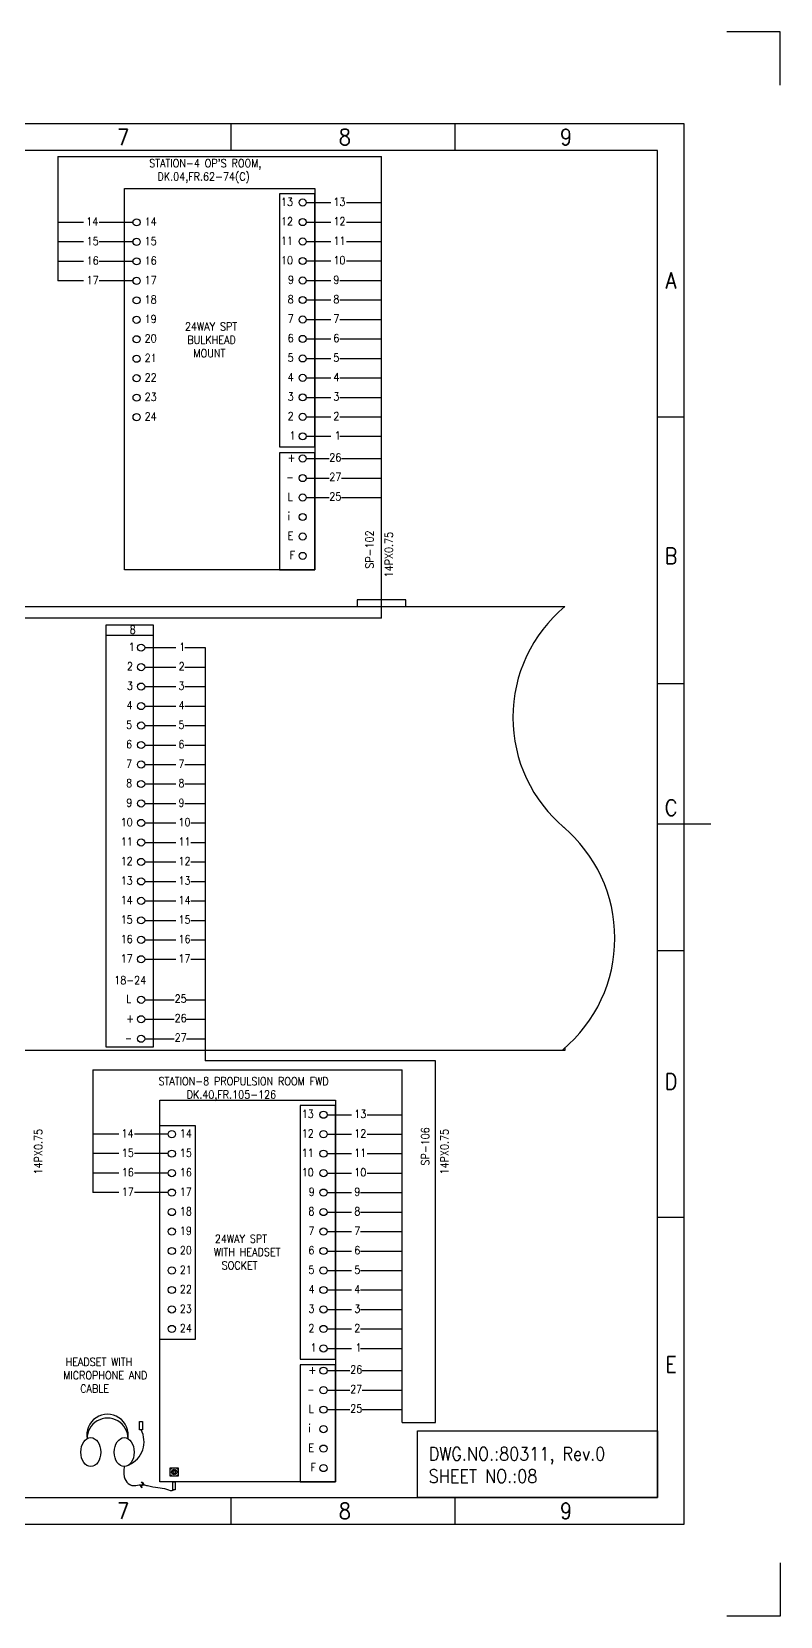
# Model space of a CAD drawing. Header units: inches. Extents: x 36 to 5114, y 9 to 306.
# Drawn here: x 3576.5 to 3716.8, y 9.1 to 306.1 of the extents above; entities that cross this region are included whole.
import ezdxf
from ezdxf.enums import TextEntityAlignment as Align

# ---------------------------------------------------------------- set-up
doc = ezdxf.new("R2010")
doc.units = ezdxf.units.IN
doc.header["$MEASUREMENT"] = 0
doc.layers.get('DEFPOINTS').update_dxf_attribs({"color": 251})
doc.layers.add('Border', color=6, linetype='Continuous')
doc.layers.add('TITLE', color=7, linetype='Continuous')
doc.layers.add('CON-050', color=3, linetype='Continuous', lineweight=50)
doc.styles.add('ROMANS', font='simplex.shx', dxfattribs={"width": 0.88})

# ---------------------------------------------------------------- blocks, each defined once
blk = doc.blocks.new('A3_BORDER')
at = {"linetype": 'Continuous'}
for p, q in [((341, 264.65), (341, 259.65)), ((384, 209.65), (379, 209.65)), ((384, 159.65), (379, 159.65)), ((384, 109.65), (379, 109.65)), ((384, 59.65), (379, 59.65)), ((341, 7.15), (341, 2.15))]:
    blk.add_line(p, q, dxfattribs=at)
at = {"color": 5, "linetype": 'Continuous'}
blk.add_line((379, 133.4), (389, 133.4), dxfattribs=at)
at = {"layer": 'Border', "color": 7}
blk.add_lwpolyline([(0, 2.15), (384, 2.15), (384, 264.65), (0, 264.65)], close=True, dxfattribs=at)
at = {"layer": 'Border', "color": 6}
blk.add_lwpolyline([(5, 7.15), (379, 7.15), (379, 259.65), (5, 259.65)], close=True, dxfattribs=at)
at = {"layer": 'DEFPOINTS', "color": 5}
for points in [[(402, 271.9), (402, 281.9), (392, 281.9)], [(402, -5.1), (402, -15.1), (392, -15.1)]]:
    blk.add_lwpolyline(points, dxfattribs=at)
at = {"layer": 'TITLE', "color": 7}
for p, q in [((299, 264.65), (299, 259.75)), ((299, 7.15), (299, 2.25))]:
    blk.add_line(p, q, dxfattribs=at)
at = {"layer": 'TITLE', "color": 7, "style": 'ROMANS', "width": 0.88}
for s, p in [('7', (277.66, 260.65)), ('8', (319.23, 260.65)), ('9', (360.69, 260.65)), ('7', (277.66, 3.15)), ('8', (319.23, 3.15)), ('9', (360.69, 3.15))]:
    blk.add_text(s, height=3, dxfattribs=at).set_placement(p)
for s, p in [('A', (381.52, 235.26)), ('B', (381.52, 183.63)), ('C', (381.52, 136.45)), ('D', (381.52, 85.14)), ('E', (381.52, 32.11))]:
    blk.add_text(s, height=3, dxfattribs=at).set_placement(p, align=Align.MIDDLE_CENTER)
blk = doc.blocks.new('*U38')
blk.add_circle((0, 0), 0.0728)
blk = doc.blocks.new('*U37')
at = {"color": 0, "linetype": 'ByBlock', "lineweight": -2}
for p, rotation in [((784.95, 158.66), 59.99999999999999), ((784.95, 158.39), 120), ((785.18, 158.25), 180), ((785.42, 158.66), 300.0000000000001), ((785.42, 158.39), 240)]:
    blk.add_blockref('*U38', p, dxfattribs=dict(at, rotation=rotation))
blk.add_blockref('*U38', (785.18, 158.8), dxfattribs=at)

msp = doc.modelspace()

# ---------------------------------------------------------------- linework, layer by layer
for p, q in [((3581.35, 282.71), (3581.35, 259.39)), ((3581.35, 282.71), (3642.06, 282.71)), ((3642.06, 196.14), (3642.06, 282.71)), ((3642.06, 196.14), (3477.43, 196.14)), ((3590.46, 192.99), (3599.26, 192.99)), ((3609, 190.64), (3609, 113.22)), ((3652.19, 113.22), (3609, 113.22)), ((3652.19, 45.41), (3652.19, 113.22)), ((3587.95, 111.5), (3587.95, 88.5)), ((3587.95, 111.5), (3645.96, 111.5)), ((3645.96, 45.41), (3645.96, 111.5)), ((3645.96, 45.41), (3652.19, 45.41))]:
    msp.add_line(p, q)
for points in [[(3593.88, 276.69), (3629.53, 276.69), (3629.53, 205.22), (3593.88, 205.22)], [(3629.53, 275.72), (3622.91, 275.72), (3622.91, 228.25), (3629.53, 228.25)], [(3629.53, 227.17), (3622.91, 227.17), (3622.91, 205.22), (3629.53, 205.22)], [(3590.46, 194.91), (3599.26, 194.91), (3599.26, 115.77), (3590.46, 115.77)], [(3600.48, 105.8), (3633.44, 105.8), (3633.44, 34.27), (3600.48, 34.27)], [(3633.44, 104.8), (3626.82, 104.8), (3626.82, 57.29), (3633.44, 57.29)], [(3600.48, 101.05), (3607.09, 101.05), (3607.09, 60.98), (3600.48, 60.98)], [(3633.44, 56.21), (3626.82, 56.21), (3626.82, 34.27), (3633.44, 34.27)], [(3596.7, 45.63), (3597.25, 45.63), (3597.25, 44.06), (3596.7, 44.06)], [(3693.83, 31.34), (3648.83, 31.34), (3648.83, 43.84), (3693.83, 43.84)], [(3602.44, 36.89), (3603.95, 36.89), (3603.95, 35.36), (3602.44, 35.36)], [(3602.91, 34.27), (3603.34, 34.27), (3603.34, 32.79), (3602.91, 32.79)]]:
    msp.add_lwpolyline(points, close=True)
for points in [[(3646.61, 198.33), (3646.61, 199.59), (3637.51, 199.59), (3637.51, 198.33)], [(3676.41, 115.58), (3676.41, 115.14), (3335.63, 115.14), (3335.63, 198.33), (3676.41, 198.33)], [(3676.41, 156.81), (3676.41, 156.8)]]:
    msp.add_lwpolyline(points)
for centre, radius in [((3627.27, 274.06), 0.671), ((3596.14, 270.35), 0.671), ((3627.27, 270.41), 0.671), ((3596.14, 266.7), 0.671), ((3627.27, 266.76), 0.671), ((3596.14, 263.04), 0.671), ((3627.27, 263.11), 0.671), ((3596.14, 259.39), 0.671), ((3627.27, 259.46), 0.671), ((3596.14, 255.74), 0.671), ((3627.27, 255.8), 0.671), ((3596.14, 252.09), 0.671), ((3627.27, 252.15), 0.671), ((3596.14, 248.44), 0.671), ((3627.27, 248.5), 0.671), ((3596.14, 244.79), 0.671), ((3627.27, 244.85), 0.671), ((3596.14, 241.14), 0.671), ((3627.27, 241.2), 0.671), ((3596.14, 237.49), 0.671), ((3627.27, 237.55), 0.671), ((3596.14, 233.84), 0.671), ((3627.27, 233.9), 0.671), ((3627.27, 230.25), 0.671), ((3627.27, 226.08), 0.671), ((3627.27, 222.43), 0.671), ((3627.27, 218.78), 0.671), ((3627.27, 215.13), 0.671), ((3627.27, 211.48), 0.671), ((3627.27, 207.83), 0.671), ((3596.99, 190.64), 0.671), ((3596.99, 186.99), 0.671), ((3596.99, 183.34), 0.671), ((3596.99, 179.69), 0.671), ((3596.99, 176.04), 0.671), ((3596.99, 172.39), 0.671), ((3596.99, 168.74), 0.671), ((3596.99, 165.09), 0.671), ((3596.99, 161.44), 0.671), ((3596.99, 157.79), 0.671), ((3596.99, 154.13), 0.671), ((3596.99, 150.48), 0.671), ((3596.99, 146.83), 0.671), ((3596.99, 143.18), 0.671), ((3596.99, 139.53), 0.671), ((3596.99, 135.88), 0.671), ((3596.99, 132.23), 0.671), ((3596.99, 124.64), 0.671), ((3596.99, 120.99), 0.671), ((3596.99, 117.34), 0.671), ((3631.18, 103.1), 0.671), ((3602.74, 99.45), 0.671), ((3631.18, 99.45), 0.671), ((3602.74, 95.8), 0.671), ((3631.18, 95.8), 0.671), ((3602.74, 92.15), 0.671), ((3631.18, 92.15), 0.671), ((3602.74, 88.5), 0.671), ((3631.18, 88.5), 0.671), ((3602.74, 84.85), 0.671), ((3631.18, 84.85), 0.671), ((3602.74, 81.2), 0.671), ((3631.18, 81.2), 0.671), ((3602.74, 77.55), 0.671), ((3631.18, 77.55), 0.671), ((3602.74, 73.9), 0.671), ((3631.18, 73.9), 0.671), ((3602.74, 70.25), 0.671), ((3631.18, 70.25), 0.671), ((3602.74, 66.6), 0.671), ((3631.18, 66.6), 0.671), ((3602.74, 62.95), 0.671), ((3631.18, 62.95), 0.671), ((3631.18, 59.29), 0.671), ((3631.18, 55.13), 0.671), ((3631.18, 51.47), 0.671), ((3631.18, 47.82), 0.671), ((3631.18, 44.17), 0.671), ((3631.18, 40.52), 0.671), ((3602.56, 36.77), 0.12), ((3603.2, 36.13), 0.516), ((3603.83, 36.77), 0.12), ((3631.18, 36.87), 0.671), ((3602.56, 35.48), 0.12), ((3603.83, 35.48), 0.12)]:
    msp.add_circle(centre, radius)
for centre, radius, start, end in [((3693.7, 177.57), 27.01, 129.7756, 230.2244), ((3658.49, 136.19), 27.31, 310.0682, 49.9318), ((3590.69, 43.05), 3.9, 349.8171, 190.1829), ((3590.69, 42.39), 3.84, 359.5798, 180.4202), ((3592.8, 41.82), 4.74, 293.9795, 28.2344)]:
    msp.add_arc(centre, radius, start, end)
for centre in [(3587.55, 39.86), (3593.82, 39.86)]:
    msp.add_ellipse(centre, major_axis=(0, 2.71), ratio=0.6875)
for points, knots in [([(3593.82, 37.15), (3593.55, 34.93), (3594.07, 34.32), (3595.48, 33.38), (3596.42, 33.77), (3597.26, 33.76)], [0, 0, 0, 0, 4.162872, 4.376917, 6.907654, 6.907654, 6.907654, 6.907654]), ([(3597.45, 33.75), (3597.7, 33.73), (3599.36, 33.19), (3601.36, 33.29), (3602.68, 32.49), (3603.13, 32.79)], [7.096761, 7.096761, 7.096761, 7.096761, 7.865668, 12.198871, 14.446895, 14.446895, 14.446895, 14.446895])]:
    msp.add_open_spline(points, degree=3, knots=knots)
for points in [[(3597.1, 33.16), (3596.89, 33.6), (3597.3, 33.79), (3597.08, 34.26)], [(3597.27, 33.14), (3597.06, 33.58), (3597.47, 33.77), (3597.25, 34.24)]]:
    msp.add_spline(points, degree=3)
at = {"layer": 'CON-050', "color": 0, "lineweight": 25, "ltscale": 0.1}
for p, q in [((3627.94, 274.06), (3632.54, 274.06)), ((3635.47, 274.06), (3642.06, 274.06)), ((3586.2, 270.35), (3581.35, 270.35)), ((3595.47, 270.35), (3589.14, 270.35)), ((3627.94, 270.41), (3632.54, 270.41)), ((3635.47, 270.41), (3642.06, 270.41)), ((3586.2, 266.7), (3581.35, 266.7)), ((3595.47, 266.7), (3589.14, 266.7)), ((3627.94, 266.76), (3632.54, 266.76)), ((3635.47, 266.76), (3642.06, 266.76)), ((3586.2, 263.04), (3581.35, 263.04)), ((3595.47, 263.04), (3589.14, 263.04)), ((3627.94, 263.11), (3632.54, 263.11)), ((3635.47, 263.11), (3642.06, 263.11)), ((3586.2, 259.39), (3581.35, 259.39)), ((3595.47, 259.39), (3589.14, 259.39)), ((3627.94, 259.46), (3632.54, 259.46)), ((3634.24, 259.46), (3642.06, 259.46)), ((3627.94, 255.8), (3632.54, 255.8)), ((3634.24, 255.8), (3642.06, 255.8)), ((3627.94, 252.15), (3632.54, 252.15)), ((3634.24, 252.15), (3642.06, 252.15)), ((3627.94, 248.5), (3632.54, 248.5)), ((3634.24, 248.5), (3642.06, 248.5)), ((3627.94, 244.85), (3632.54, 244.85)), ((3634.24, 244.85), (3642.06, 244.85)), ((3627.94, 241.2), (3632.54, 241.2)), ((3634.24, 241.2), (3642.06, 241.2)), ((3627.94, 237.55), (3632.54, 237.55)), ((3634.24, 237.55), (3642.06, 237.55)), ((3627.94, 233.9), (3632.54, 233.9)), ((3634.24, 233.9), (3642.06, 233.9)), ((3627.94, 230.25), (3632.54, 230.25)), ((3634.24, 230.25), (3642.06, 230.25)), ((3627.94, 226.08), (3632.23, 226.08)), ((3634.54, 226.08), (3642.06, 226.08)), ((3627.94, 222.43), (3632.23, 222.43)), ((3634.54, 222.43), (3642.06, 222.43)), ((3627.94, 218.78), (3632.23, 218.78)), ((3634.54, 218.78), (3642.06, 218.78)), ((3597.67, 190.64), (3603.51, 190.64)), ((3605.2, 190.64), (3609, 190.64)), ((3597.67, 186.99), (3603.51, 186.99)), ((3605.2, 186.99), (3609, 186.99)), ((3597.67, 183.34), (3603.51, 183.34)), ((3605.2, 183.34), (3609, 183.34)), ((3597.67, 179.69), (3603.51, 179.69)), ((3605.2, 179.69), (3609, 179.69)), ((3597.67, 176.04), (3603.51, 176.04)), ((3605.2, 176.04), (3609, 176.04)), ((3597.67, 172.39), (3603.51, 172.39)), ((3605.2, 172.39), (3609, 172.39)), ((3597.67, 168.74), (3603.51, 168.74)), ((3605.2, 168.74), (3609, 168.74)), ((3597.67, 165.09), (3603.51, 165.09)), ((3605.2, 165.09), (3609, 165.09)), ((3597.67, 161.44), (3603.51, 161.44)), ((3605.2, 161.44), (3609, 161.44)), ((3597.67, 157.79), (3603.51, 157.79)), ((3606.29, 157.79), (3609, 157.79)), ((3597.67, 154.13), (3603.51, 154.13)), ((3606.29, 154.13), (3609, 154.13)), ((3597.67, 150.48), (3603.51, 150.48)), ((3606.29, 150.48), (3609, 150.48)), ((3597.67, 146.83), (3603.51, 146.83)), ((3606.29, 146.83), (3609, 146.83)), ((3597.67, 143.18), (3603.51, 143.18)), ((3606.29, 143.18), (3609, 143.18)), ((3597.67, 139.53), (3603.51, 139.53)), ((3606.29, 139.53), (3609, 139.53)), ((3597.67, 135.88), (3603.51, 135.88)), ((3606.29, 135.88), (3609, 135.88)), ((3597.67, 132.23), (3603.51, 132.23)), ((3606.29, 132.23), (3609, 132.23)), ((3597.67, 124.64), (3603.2, 124.64)), ((3605.51, 124.64), (3609, 124.64)), ((3597.67, 120.99), (3603.2, 120.99)), ((3605.51, 120.99), (3609, 120.99)), ((3597.67, 117.34), (3603.2, 117.34)), ((3605.51, 117.34), (3609, 117.34)), ((3631.85, 103.1), (3636.44, 103.1)), ((3639.38, 103.1), (3645.96, 103.1)), ((3592.8, 99.45), (3587.95, 99.45)), ((3602.07, 99.45), (3595.73, 99.45)), ((3631.85, 99.45), (3636.44, 99.45)), ((3639.38, 99.45), (3645.96, 99.45)), ((3592.8, 95.8), (3587.95, 95.8)), ((3602.07, 95.8), (3595.73, 95.8)), ((3631.85, 95.8), (3636.44, 95.8)), ((3639.38, 95.8), (3645.96, 95.8)), ((3592.8, 92.15), (3587.95, 92.15)), ((3602.07, 92.15), (3595.73, 92.15)), ((3631.85, 92.15), (3636.44, 92.15)), ((3639.38, 92.15), (3645.96, 92.15)), ((3592.8, 88.5), (3587.95, 88.5)), ((3602.07, 88.5), (3595.73, 88.5)), ((3631.85, 88.5), (3636.44, 88.5)), ((3638.14, 88.5), (3645.96, 88.5)), ((3631.85, 84.85), (3636.44, 84.85)), ((3638.14, 84.85), (3645.96, 84.85)), ((3631.85, 81.2), (3636.44, 81.2)), ((3638.14, 81.2), (3645.96, 81.2)), ((3631.85, 77.55), (3636.44, 77.55)), ((3638.14, 77.55), (3645.96, 77.55)), ((3631.85, 73.9), (3636.44, 73.9)), ((3638.14, 73.9), (3645.96, 73.9)), ((3631.85, 70.25), (3636.44, 70.25)), ((3638.14, 70.25), (3645.96, 70.25)), ((3631.85, 66.6), (3636.44, 66.6)), ((3638.14, 66.6), (3645.96, 66.6)), ((3631.85, 62.95), (3636.44, 62.95)), ((3638.14, 62.95), (3645.96, 62.95)), ((3631.85, 59.29), (3636.44, 59.29)), ((3638.14, 59.29), (3645.96, 59.29)), ((3631.85, 55.13), (3636.14, 55.13)), ((3638.45, 55.13), (3645.96, 55.13)), ((3631.85, 51.47), (3636.14, 51.47)), ((3638.45, 51.47), (3645.96, 51.47)), ((3631.85, 47.82), (3636.14, 47.82)), ((3638.45, 47.82), (3645.96, 47.82))]:
    msp.add_line(p, q, dxfattribs=at)

# ---------------------------------------------------------------- block references
at = {"linetype": 'Continuous'}
msp.add_blockref('A3_BORDER', (3314.83, 24.19), dxfattribs=at)
msp.add_blockref('*U37', (2818.01, -122.4))

# ---------------------------------------------------------------- texts
at = {"insert": (3650.91, 40.79), "char_height": 2.5, "width": 37.006, "attachment_point": 1, "style": 'ROMANS'}
msp.add_mtext('DWG.NO.:80311, Rev.0\\PSHEET NO.:08', dxfattribs=at)
at = {"layer": 'CON-050', "color": 0, "lineweight": 25, "char_height": 1.5, "attachment_point": 1, "style": 'ROMANS'}
for s, width, insert in [("{\\Fromans|c0;\\W0.45989; \\W0.88;STATION-4 OP'S ROOM,\\P{\\W2.07322; }DK.04,FR.62-74(C)}", 24.9511, (3597.92, 282.19)), ('{\\Fromans|c0;13}', 2.3407, (3623.2, 274.95)), ('{\\Fromans|c0;13}', 1.0836, (3633.04, 274.95)), ('{\\Fromans|c0;14}', 1.0836, (3586.7, 271.24)), ('{\\Fromans|c0;14}', 2.3407, (3597.64, 271.24)), ('{\\Fromans|c0;12}', 2.3407, (3623.2, 271.3)), ('{\\Fromans|c0;12}', 1.0836, (3633.04, 271.3)), ('{\\Fromans|c0;15}', 1.5, (3586.77, 267.59)), ('{\\Fromans|c0;15}', 2.3407, (3597.64, 267.59)), ('{\\Fromans|c0;11}', 2.3407, (3623.2, 267.65)), ('{\\Fromans|c0;11}', 1.0836, (3633.04, 267.65)), ('{\\Fromans|c0;16}', 1.5, (3586.77, 263.94)), ('{\\Fromans|c0;16}', 2.3407, (3597.64, 263.94)), ('{\\Fromans|c0;10}', 2.3407, (3623.2, 264)), ('{\\Fromans|c0;10}', 1.0836, (3633.04, 264)), ('{\\Fromans|c0;17}', 1.5, (3586.77, 260.29)), ('{\\Fromans|c0;17}', 2.3407, (3597.64, 260.29)), ('{\\Fromans|c0;9}', 1.0207, (3624.52, 260.35)), ('{\\Fromans|c0;9}', 1.0836, (3633.04, 260.35)), ('{\\Fromans|c0;18}', 2.3407, (3597.64, 256.64)), ('{\\Fromans|c0;8}', 1.0836, (3624.45, 256.7)), ('{\\Fromans|c0;8}', 1.0836, (3633.04, 256.7)), ('{\\Fromans|c0;19}', 2.3407, (3597.64, 252.99)), ('{\\Fromans|c0;7}', 1.0836, (3624.45, 253.05)), ('{\\Fromans|c0;7}', 1.0836, (3633.04, 253.05)), ('{\\Fromans|c0;\\W1.3057; \\W0.88;24WAY SPT\\P{\\W1.72476; }BULKHEAD \\P{\\W2.83523; }MOUNT}', 14.8543, (3603.86, 251.57)), ('{\\Fromans|c0;20}', 2.3407, (3597.64, 249.34)), ('{\\Fromans|c0;6}', 1.0836, (3624.45, 249.4)), ('{\\Fromans|c0;6}', 1.0836, (3633.04, 249.4)), ('{\\Fromans|c0;21}', 2.3407, (3597.64, 245.69)), ('{\\Fromans|c0;5}', 1.0836, (3624.45, 245.75)), ('{\\Fromans|c0;5}', 1.0836, (3633.04, 245.75)), ('{\\Fromans|c0;22}', 2.3407, (3597.64, 242.04)), ('{\\Fromans|c0;4}', 1.1464, (3624.47, 242.1)), ('{\\Fromans|c0;4}', 1.0836, (3633.04, 242.1)), ('{\\Fromans|c0;23}', 2.3407, (3597.64, 238.39)), ('{\\Fromans|c0;3}', 1.0836, (3624.45, 238.45)), ('{\\Fromans|c0;3}', 1.0836, (3633.04, 238.45)), ('{\\Fromans|c0;24}', 2.3407, (3597.64, 234.73)), ('{\\Fromans|c0;2}', 1.0836, (3624.45, 234.8)), ('{\\Fromans|c0;2}', 1.0836, (3633.04, 234.8)), ('{\\Fromans|c0;1}', 0.7064, (3624.83, 231.15)), ('{\\Fromans|c0;1}', 0.7064, (3633.28, 231.15)), ('{\\Fromans|c0;+}', 1.3979, (3624.45, 226.98)), ('{\\Fromans|c0;26}', 1.9636, (3632.27, 227.04)), ('{\\Fromans|c0;27}', 1.9636, (3632.27, 223.39)), ('{\\Fromans|c0; _}', 1.3979, (3624.45, 224.08)), ('{\\Fromans|c0;L}', 1.1464, (3624.47, 219.68)), ('{\\Fromans|c0;25}', 1.9636, (3632.27, 219.74)), ('{\\Fromans|c0;i}', 0.3293, (3624.45, 216.02)), ('{\\Fromans|c0;E}', 1.5, (3624.45, 212.37)), ('{\\Fromans|c0;F}', 0.7064, (3624.83, 208.72)), ('{\\Fromans|c0;8}', 0.9419, (3594.86, 194.76)), ('{\\Fromans|c0;1}', 0.7064, (3594.68, 191.54)), ('{\\Fromans|c0;1}', 0.7064, (3604.15, 191.54)), ('{\\Fromans|c0;2}', 1.0836, (3594.31, 187.89)), ('{\\Fromans|c0;2}', 1.0836, (3604.01, 187.89)), ('{\\Fromans|c0;3}', 1.0836, (3594.31, 184.24)), ('{\\Fromans|c0;3}', 0.7064, (3603.99, 184.24)), ('{\\Fromans|c0;4}', 1.1464, (3594.24, 180.58)), ('{\\Fromans|c0;4}', 0.7064, (3603.99, 180.58)), ('{\\Fromans|c0;5}', 1.0836, (3594.18, 176.93)), ('{\\Fromans|c0;5}', 0.7064, (3603.99, 176.93)), ('{\\Fromans|c0;6}', 1.0836, (3594.18, 173.28)), ('{\\Fromans|c0;6}', 0.7064, (3603.99, 173.28)), ('{\\Fromans|c0;7}', 1.0836, (3594.18, 169.63)), ('{\\Fromans|c0;7}', 0.7064, (3603.99, 169.63)), ('{\\Fromans|c0;8}', 1.0836, (3594.18, 165.98)), ('{\\Fromans|c0;8}', 0.7064, (3603.99, 165.98)), ('{\\Fromans|c0;9}', 1.0207, (3594.19, 162.33)), ('{\\Fromans|c0;9}', 0.7064, (3603.99, 162.33)), ('{\\Fromans|c0;10}', 2.0547, (3593.16, 158.68)), ('{\\Fromans|c0;10}', 0.7064, (3603.99, 158.68)), ('{\\Fromans|c0;11}', 1.9636, (3593.16, 155.03)), ('{\\Fromans|c0;11}', 1.5, (3603.99, 155.03)), ('{\\Fromans|c0;12}', 2.0547, (3593.16, 151.38)), ('{\\Fromans|c0;12}', 1.5, (3603.99, 151.38)), ('{\\Fromans|c0;13}', 2.0547, (3593.16, 147.73)), ('{\\Fromans|c0;13}', 1.5, (3603.99, 147.73)), ('{\\Fromans|c0;14}', 2.0547, (3593.16, 144.08)), ('{\\Fromans|c0;14}', 1.5, (3603.99, 144.08)), ('{\\Fromans|c0;15}', 2.0547, (3593.16, 140.43)), ('{\\Fromans|c0;15}', 1.5, (3603.99, 140.43)), ('{\\Fromans|c0;16}', 2.0547, (3593.16, 136.78)), ('{\\Fromans|c0;16}', 1.5, (3603.99, 136.78)), ('{\\Fromans|c0;17}', 2.0547, (3593.16, 133.13)), ('{\\Fromans|c0;17}', 1.5, (3603.99, 133.13)), ('{\\Fromans|c0;18-24}', 6.5521, (3591.94, 129.07)), ('{\\Fromans|c0;L}', 1.0207, (3594.18, 125.54)), ('{\\Fromans|c0;25}', 2.3407, (3603.28, 125.6)), ('{\\Fromans|c0;26}', 2.3407, (3603.28, 121.95)), ('{\\Fromans|c0;+}', 1.3979, (3594.18, 121.88)), ('{\\Fromans|c0; _}', 1.3979, (3594.18, 118.99)), ('{\\Fromans|c0;27}', 2.3407, (3603.28, 118.3)), ('{\\Fromans|c0; STATION-8 PROPULSION ROOM FWD\\P{\\W5.99738; }DK.40,FR.105-126}', 36.2207, (3599.34, 110.13)), ('{\\Fromans|c0;13}', 2.3407, (3627.1, 104)), ('{\\Fromans|c0;13}', 1.0836, (3636.94, 104)), ('{\\Fromans|c0;14}', 1.0836, (3593.3, 100.35)), ('{\\Fromans|c0;14}', 2.3407, (3604.24, 100.35)), ('{\\Fromans|c0;12}', 2.3407, (3627.1, 100.35)), ('{\\Fromans|c0;12}', 1.0836, (3636.94, 100.35)), ('{\\Fromans|c0;15}', 1.5, (3593.36, 96.7)), ('{\\Fromans|c0;15}', 2.3407, (3604.24, 96.7)), ('{\\Fromans|c0;11}', 2.3407, (3627.1, 96.7)), ('{\\Fromans|c0;11}', 1.0836, (3636.94, 96.7)), ('{\\Fromans|c0;16}', 1.5, (3593.36, 93.05)), ('{\\Fromans|c0;16}', 2.3407, (3604.24, 93.05)), ('{\\Fromans|c0;10}', 2.3407, (3627.1, 93.05)), ('{\\Fromans|c0;10}', 1.0836, (3636.94, 93.05)), ('{\\Fromans|c0;17}', 1.5, (3593.36, 89.4)), ('{\\Fromans|c0;17}', 2.3407, (3604.24, 89.4)), ('{\\Fromans|c0;9}', 1.0207, (3628.42, 89.4)), ('{\\Fromans|c0;9}', 1.0836, (3636.94, 89.4)), ('{\\Fromans|c0;18}', 2.3407, (3604.24, 85.74)), ('{\\Fromans|c0;8}', 1.0836, (3628.36, 85.74)), ('{\\Fromans|c0;8}', 1.0836, (3636.94, 85.74)), ('{\\Fromans|c0;19}', 2.3407, (3604.24, 82.09)), ('{\\Fromans|c0;\\W1.0736; \\W0.88;24WAY SPT\\P WITH HEADSET \\P{\\W2.30976; }SOCKET}', 14.1579, (3609.7, 80.61)), ('{\\Fromans|c0;7}', 1.0836, (3628.36, 82.09)), ('{\\Fromans|c0;7}', 1.0836, (3636.94, 82.09)), ('{\\Fromans|c0;20}', 2.3407, (3604.24, 78.44)), ('{\\Fromans|c0;6}', 1.0836, (3628.36, 78.44)), ('{\\Fromans|c0;6}', 1.0836, (3636.94, 78.44)), ('{\\Fromans|c0;21}', 2.3407, (3604.24, 74.79)), ('{\\Fromans|c0;5}', 1.0836, (3628.36, 74.79)), ('{\\Fromans|c0;5}', 1.0836, (3636.94, 74.79)), ('{\\Fromans|c0;22}', 2.3407, (3604.24, 71.14)), ('{\\Fromans|c0;4}', 1.1464, (3628.37, 71.14)), ('{\\Fromans|c0;4}', 1.0836, (3636.94, 71.14)), ('{\\Fromans|c0;23}', 2.3407, (3604.24, 67.49)), ('{\\Fromans|c0;3}', 1.0836, (3628.36, 67.49)), ('{\\Fromans|c0;3}', 1.0836, (3636.94, 67.49)), ('{\\Fromans|c0;24}', 2.3407, (3604.24, 63.84)), ('{\\Fromans|c0;2}', 1.0836, (3628.36, 63.84)), ('{\\Fromans|c0;2}', 1.0836, (3636.94, 63.84)), ('{\\Fromans|c0;1}', 0.7064, (3628.74, 60.19)), ('{\\Fromans|c0;1}', 0.7064, (3637.18, 60.19)), ('{\\Fromans|c0;\\W1.325; \\W0.88;HEADSET WITH\\P MICROPHONE AND \\P{\\W3.98595; }CABLE}', 17.6779, (3581.46, 57.51)), ('{\\Fromans|c0;+}', 1.3979, (3628.36, 56.02)), ('{\\Fromans|c0;26}', 1.9636, (3636.18, 56.09)), ('{\\Fromans|c0; _}', 1.3979, (3628.36, 53.13)), ('{\\Fromans|c0;27}', 1.9636, (3636.18, 52.43)), ('{\\Fromans|c0;L}', 1.1464, (3628.37, 48.72)), ('{\\Fromans|c0;25}', 1.9636, (3636.18, 48.78)), ('{\\Fromans|c0;i}', 0.3293, (3628.36, 45.07)), ('{\\Fromans|c0;E}', 1.5, (3628.36, 41.42)), ('{\\Fromans|c0;F}', 0.7064, (3628.74, 37.77))]:
    msp.add_mtext_dynamic_manual_height_columns(s, width=width, gutter_width=437.5, heights=[0], dxfattribs=dict(at, insert=insert))
at = {"layer": 'CON-050', "color": 0, "lineweight": 25, "char_height": 1.5, "attachment_point": 1, "rotation": 90, "style": 'ROMANS'}
for s, width, insert in [('SP-102', 9.8257, (3639.07, 205.42)), ('14PX0.75', 11.8371, (3642.68, 203.8)), ('14PX0.75', 11.8371, (3576.96, 91.88)), ('SP-106', 9.7419, (3649.5, 93.57)), ('14PX0.75', 11.8371, (3653.11, 91.88))]:
    msp.add_mtext_dynamic_manual_height_columns(s, width=width, gutter_width=437.5, heights=[0], dxfattribs=dict(at, insert=insert))

doc.saveas('drawing.dxf')
